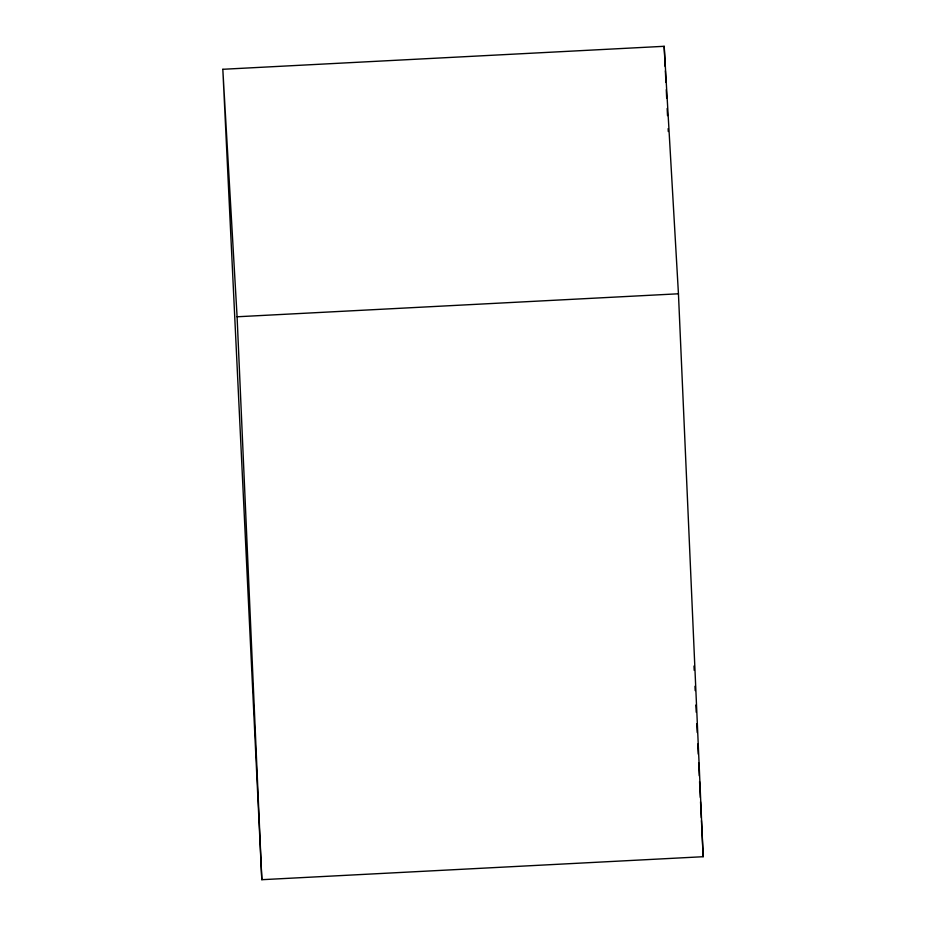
<?xml version="1.0" encoding="UTF-8"?>
<svg xmlns="http://www.w3.org/2000/svg" width="926" height="926" viewBox="0 0 926 926"><rect width="100%" height="100%" fill="white"/><g stroke="black" fill="none" stroke-linecap="round" stroke-linejoin="round"><path stroke-width="1.39" d="M222.819 69.288L664.173 46.3L678.445 293.785L703.181 856.712L261.826 879.7L222.819 69.288L237.091 316.773L261.826 879.7M237.091 316.773L678.445 293.785M664.173 46.3L665.157 66.522M665.366 70.862L665.921 82.414M666.269 89.637L666.685 98.306M667.171 108.423L667.519 115.646M668.144 128.645L668.283 131.527M694.002 666.025L694.211 670.366M694.975 686.247L695.183 690.588M695.877 705.033L696.225 712.256M696.78 723.808L697.197 732.478M697.753 744.041L698.25 754.146M698.667 762.816L699.292 775.814M699.57 781.59L700.334 797.483M700.542 801.823L701.306 817.704M701.445 820.598L703.181 856.712"/></g></svg>
